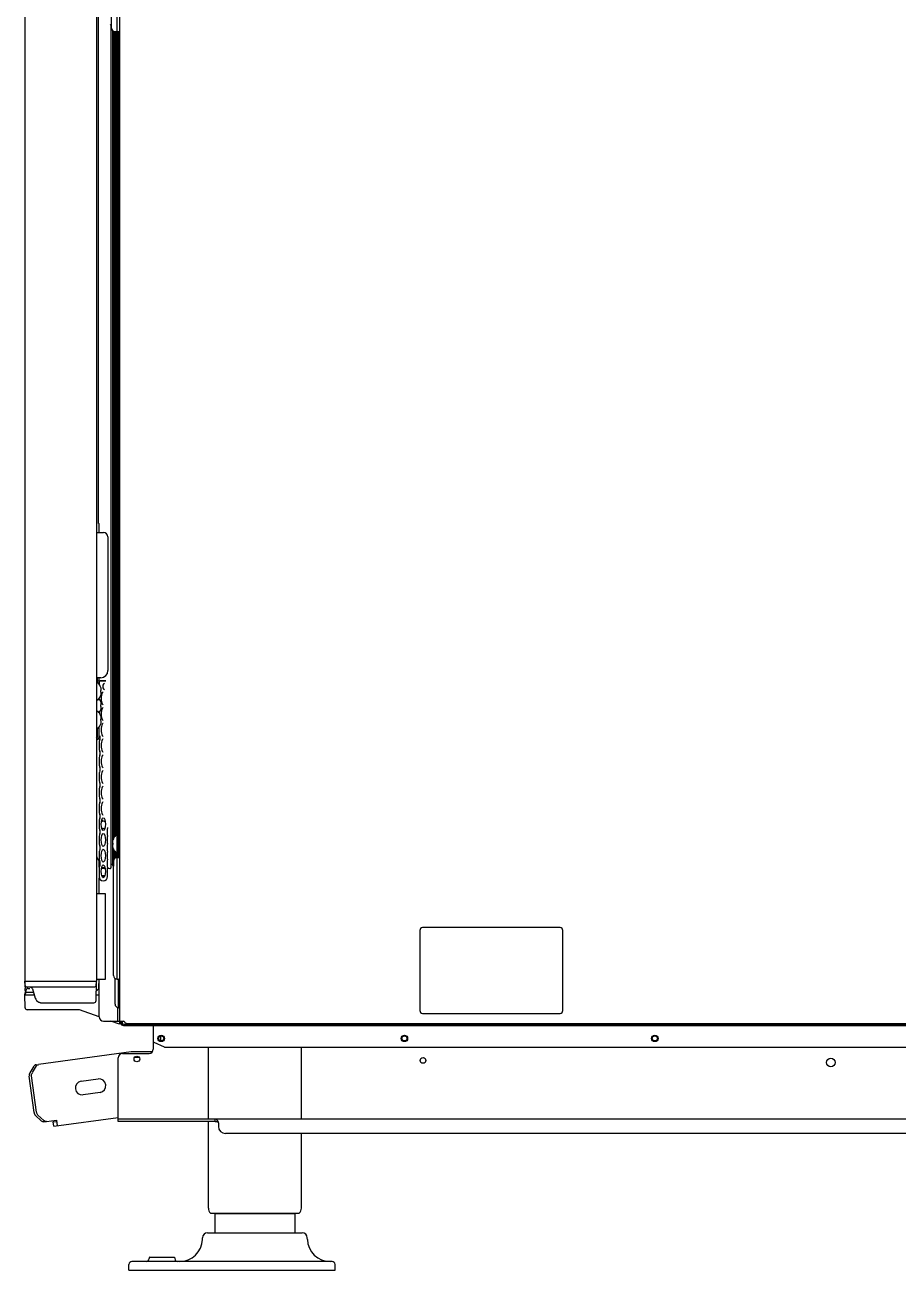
# Model space of a CAD drawing. Header units: millimetres. Extents: x 2355 to 9028, y 2010 to 7655.
# Drawn here: x 4088 to 4698, y 3851 to 4722 of the extents above; entities that cross this region are included whole.
import ezdxf

# ---------------------------------------------------------------- set-up
doc = ezdxf.new("R2010")
doc.units = ezdxf.units.MM
doc.header["$LTSCALE"] = 739.2
doc.layers.get('0').update_dxf_attribs({"linetype": 'CONTINUOUS'})
for name, color, linetype in [('02___PRT_ALL_AXES', 7, 'CONTINUOUS'), ('ASSI', 7, 'CONTINUOUS'), ('GEOM', 7, 'CONTINUOUS')]:
    doc.layers.add(name, color=color, linetype=linetype)

msp = doc.modelspace()

# ---------------------------------------------------------------- linework, layer by layer
at = {"color": 7, "linetype": 'Continuous'}
for p, q in [((4087.85, 5688.12), (4087.85, 4053.12)), ((4137.85, 5640.8), (4137.85, 4053.12)), ((4152.35, 4717.12), (4152.35, 4802.12)), ((4147.85, 4721.69), (4147.85, 4132.37)), ((4149.04, 4717.86), (4149.04, 4150.86)), ((4149.66, 4717.42), (4149.66, 4152.71)), ((4150.53, 4717.17), (4150.53, 4154.18)), ((4151.15, 4717.14), (4151.15, 4154.92)), ((4152.02, 4717.12), (4152.02, 4155.1)), ((4152.35, 4717.12), (4153.6, 4717.14)), ((4152.64, 4717.12), (4152.64, 4152.14)), ((4153.51, 4717.14), (4153.51, 4151.77)), ((4140.87, 4258.57), (4140.89, 4258.57)), ((4140.87, 4256.32), (4141.19, 4256.32)), ((4141.19, 4255.32), (4140.87, 4255.32)), ((4140.89, 4253.07), (4140.87, 4253.07)), ((4140.87, 4248.57), (4140.89, 4248.57)), ((4140.87, 4246.32), (4141.19, 4246.32)), ((4141.19, 4245.32), (4140.87, 4245.32)), ((4140.89, 4243.07), (4140.87, 4243.07)), ((4140.87, 4238.57), (4140.89, 4238.57)), ((4140.87, 4236.32), (4141.19, 4236.32)), ((4141.19, 4235.32), (4140.87, 4235.32)), ((4140.89, 4233.07), (4140.87, 4233.07)), ((4151.85, 4155.14), (4151.56, 4155.14)), ((4152.35, 4143.64), (4152.35, 4154.64)), ((4149.01, 4149.64), (4149.33, 4149.64)), ((4149.33, 4148.64), (4149.01, 4148.64)), ((4149.04, 4149.64), (4149.04, 4148.64)), ((4149.04, 4147.41), (4149.04, 4134.71)), ((4149.31, 4151.89), (4149.33, 4151.89)), ((4149.33, 4146.39), (4149.31, 4146.39)), ((4149.66, 4145.61), (4149.66, 4133.63)), ((4152.64, 4146.14), (4152.64, 4139.61)), ((4153.54, 4151.74), (4153.14, 4152.14)), ((4153.14, 4152.14), (4153.14, 4146.14)), ((4153.54, 4146.54), (4153.14, 4146.14)), ((4153.51, 4146.5), (4153.51, 4139.6)), ((4153.85, 4152.05), (4153.54, 4151.74)), ((4153.54, 4146.54), (4153.54, 4151.74)), ((4153.85, 4146.23), (4153.54, 4146.54)), ((4150.53, 4144.14), (4150.53, 4138.82)), ((4151.15, 4143.35), (4151.15, 4139.3)), ((4151.85, 4143.14), (4151.56, 4143.14)), ((4152.02, 4143.17), (4152.02, 4139.57)), ((4152.31, 4139.62), (4152.35, 4139.62)), ((4152.35, 4139.62), (4153.6, 4139.6)), ((4152.35, 4054.62), (4152.35, 4139.62)), ((4149.04, 4134.71), (4147.85, 4134.87)), ((4149.66, 4133.63), (4149.04, 4134.71)), ((4149.85, 4133.82), (4149.66, 4133.63)), ((4087.85, 4053.12), (4137.85, 4053.12)), ((4087.85, 4052.91), (4087.9, 4050.1)), ((4088.05, 4049.12), (4088.04, 4049.61)), ((4088.05, 4049.12), (4136.74, 4049.12)), ((4088.1, 4048.91), (4088.1, 4048.12)), ((4137.61, 4039.59), (4137.85, 4053.12)), ((4152.35, 4054.62), (4153.6, 4054.64)), ((4153.35, 4034.62), (4153.35, 4054.63)), ((4088.01, 4034.59), (4087.85, 4043.62)), ((4088.1, 4045.62), (4088.1, 4045.08)), ((4092.98, 4048.01), (4093.11, 4047.71)), ((4093.11, 4047.7), (4095.1, 4041.22)), ((4125.76, 4033.12), (4089.51, 4033.12)), ((4098.7, 4038.12), (4098.31, 4038.17)), ((4098.7, 4038.12), (4136.11, 4038.12)), ((4139.86, 4028.11), (4125.93, 4033.09)), ((4153.35, 4034.62), (4153.85, 4034.63)), ((4153.85, 4023.12), (4147.97, 4025.22)), ((4153.85, 4025.22), (4153.85, 4023.12)), ((4155.85, 4025.22), (4155.85, 4024.12)), ((4156.85, 4023.12), (5152.75, 4023.12)), ((4177.6, 4011.21), (4177.6, 4005.62)), ((4153.1, 3955.12), (4153.1, 3999.62)), ((4156.1, 4002.62), (4174.6, 4002.62)), ((4094.13, 3993.66), (4091.25, 3988.98)), ((4095.73, 3994.76), (4097.44, 3994.99)), ((4094.28, 3961.27), (4090.82, 3986.79)), ((4095.28, 3959.26), (4099.29, 3955.52)), ((4101.13, 3954.89), (4102.84, 3955.12)), ((4107.56, 3954.75), (4110.04, 3955.08)), ((4107.96, 3951.78), (4107.56, 3954.75)), ((5103.1, 3956.62), (4153.1, 3956.62)), ((4220.91, 3955.12), (4220.91, 3956.62)), ((4223.1, 3954.12), (4223.1, 3951.62)), ((5098.1, 3946.62), (4228.1, 3946.62))]:
    msp.add_line(p, q, dxfattribs=at)
at = {"linetype": 'Continuous'}
for p, q in [((4153.85, 5687.52), (4153.85, 4025.22)), ((4153.85, 4025.22), (4156.85, 4025.22)), ((4154.85, 4025.22), (4154.85, 4024.12)), ((4910.55, 4023.22), (4160.05, 4023.22)), ((4156.85, 4022.12), (5152.75, 4022.12)), ((4162.07, 4003.74), (4097.44, 3994.99)), ((4176.84, 4003.67), (4162.07, 4003.74)), ((4095.83, 3993.89), (4092.96, 3989.22)), ((4095.98, 3961.5), (4092.53, 3987.02)), ((4127.17, 3983.14), (4139.06, 3984.75)), ((4140.34, 3975.33), (4128.45, 3973.72)), ((4101, 3955.76), (4096.98, 3959.49)), ((4102.84, 3955.12), (4109.9, 3956.07)), ((4107.96, 3951.78), (4153.06, 3957.88)), ((4109.9, 3956.07), (4110.44, 3952.11)), ((4220.91, 3955.12), (4153.1, 3955.12))]:
    msp.add_line(p, q, dxfattribs=at)
at = {"color": 7, "linetype": 'Continuous'}
for points in [[(4091.21, 4049.11), (4091.7, 4049.05), (4092.21, 4048.84), (4092.66, 4048.48), (4092.98, 4048.01)], [(4095.1, 4041.22), (4095.38, 4040.55), (4095.98, 4039.69), (4096.77, 4038.95), (4097.65, 4038.41), (4098.31, 4038.17)]]:
    msp.add_lwpolyline(points, dxfattribs=at)
for centre, radius in [((4183.1, 4013.12), 1.8), ((4353.1, 4013.12), 1.8), ((4528.1, 4013.12), 1.8), ((4166.1, 3998.72), 2), ((4366.1, 3997.71), 2), ((4651.1, 3996.27), 3)]:
    msp.add_circle(centre, radius, dxfattribs=at)
for centre, radius, start, end in [((4153.6, 4717.39), 0.25, 271, 360), ((4138.35, 4261.32), 0.5, 90, 180), ((4138.64, 4261.32), 0.5, 43.77465, 90), ((4132.9, 4255.82), 8.44, 10.66216, 19.02708), ((4138.35, 4250.32), 0.5, 180, 270), ((4138.64, 4250.32), 0.5, 270, 316.22535), ((4132.9, 4255.82), 7.99, 356.41218, 3.58782), ((4132.9, 4255.82), 8.44, 340.97292, 349.33784), ((4137.03, 4256.85), 4.19, 3.39157, 7.29398), ((4137.02, 4256.85), 4.2, 352.70784, 354.48204), ((4137.02, 4254.78), 4.2, 5.51796, 7.29216), ((4137.02, 4254.79), 4.2, 352.70766, 354.735), ((4137.04, 4256.85), 4.19, 354.4827, 355.38795), ((4137.04, 4254.79), 4.18, 354.74852, 5.50581), ((4137.05, 4256.85), 4.17, 356.25946, 357.17705), ((4137.04, 4256.85), 4.18, 355.38798, 356.25944), ((4137.05, 4256.85), 4.17, 2.83854, 3.38794), ((4137.06, 4256.85), 4.17, 1.59949, 2.83862), ((4137.06, 4256.85), 4.16, 358.82231, 1.59937), ((4137.06, 4256.85), 4.16, 358.04125, 358.8223), ((4137.06, 4256.85), 4.17, 357.17708, 358.04121), ((4138.35, 4241.32), 0.5, 90, 180), ((4138.64, 4241.32), 0.5, 43.77465, 90), ((4132.9, 4245.82), 8.44, 10.66216, 19.02708), ((4132.9, 4245.82), 7.99, 356.41218, 3.58782), ((4132.9, 4245.82), 8.44, 340.97292, 349.33784), ((4137.03, 4246.85), 4.19, 3.39157, 7.29398), ((4137.02, 4246.85), 4.2, 352.70784, 354.48204), ((4137.02, 4244.78), 4.2, 5.51796, 7.29216), ((4137.02, 4244.79), 4.2, 352.70766, 354.735), ((4137.04, 4246.85), 4.19, 354.4827, 355.38795), ((4137.04, 4244.79), 4.18, 354.74852, 5.50581), ((4137.05, 4246.85), 4.17, 356.25946, 357.17705), ((4137.04, 4246.85), 4.18, 355.38798, 356.25944), ((4137.05, 4246.85), 4.17, 2.83854, 3.38794), ((4137.06, 4246.85), 4.17, 1.59949, 2.83862), ((4137.06, 4246.85), 4.16, 358.82231, 1.59937), ((4137.06, 4246.85), 4.16, 358.04125, 358.8223), ((4137.06, 4246.85), 4.17, 357.17708, 358.04121), ((4132.9, 4235.82), 8.44, 10.66216, 19.02708), ((4132.9, 4235.82), 7.99, 356.41218, 3.58782), ((4132.9, 4235.82), 8.44, 340.97292, 349.33784), ((4137.03, 4236.85), 4.19, 3.39157, 7.29398), ((4137.02, 4236.85), 4.2, 352.70784, 354.48204), ((4137.02, 4234.78), 4.2, 5.51796, 7.29216), ((4137.02, 4234.79), 4.2, 352.70766, 354.735), ((4137.04, 4236.85), 4.19, 354.4827, 355.38795), ((4137.04, 4234.79), 4.18, 354.74852, 5.50581), ((4137.05, 4236.85), 4.17, 356.25946, 357.17705), ((4137.04, 4236.85), 4.18, 355.38798, 356.25944), ((4137.05, 4236.85), 4.17, 2.83854, 3.38794), ((4137.06, 4236.85), 4.17, 1.59949, 2.83862), ((4137.06, 4236.85), 4.16, 358.82231, 1.59937), ((4137.06, 4236.85), 4.16, 358.04125, 358.8223), ((4137.06, 4236.85), 4.17, 357.17708, 358.04121), ((4138.35, 4230.32), 0.5, 180, 270), ((4138.64, 4230.32), 0.5, 270, 316.22535), ((4157.3, 4149.14), 8.45, 136.22534, 161.00754), ((4151.56, 4154.64), 0.5, 90, 136.22534), ((4151.85, 4154.64), 0.5, 0, 90), ((4153.16, 4150.17), 4.18, 174.49419, 185.25135), ((4153.16, 4148.11), 4.18, 174.74852, 185.50581), ((4153.18, 4150.17), 4.2, 185.26487, 187.29234), ((4153.18, 4148.1), 4.2, 172.70766, 174.735), ((4153.18, 4150.16), 4.2, 172.70784, 174.48204), ((4153.18, 4148.11), 4.2, 185.51796, 187.29216), ((4157.3, 4149.14), 8.44, 160.97292, 169.33784), ((4157.3, 4149.14), 8.44, 190.66216, 199.02708), ((4157.3, 4149.14), 7.99, 176.41218, 183.58782), ((4154.77, 4149.97), 19.6, 210.27642, 220.7713), ((4151.56, 4143.64), 0.5, 223.77466, 270), ((4151.85, 4143.64), 0.5, 270, 360), ((4153.6, 4139.35), 0.25, 0, 89), ((4154.77, 4149.97), 19.6, 241.77854, 247.13222), ((4147.35, 4132.37), 0.5, 247.13222, 360), ((4088.9, 4050.12), 1, 181, 270), ((4088.95, 4050.12), 1, 181.99999, 269.99967), ((4088.6, 4048.91), 0.5, 155.26489, 180), ((4136.74, 4050.12), 1, 270.00033, 358.00001), ((4137.65, 4052.92), 0.2, 359, 90), ((4153.6, 4054.89), 0.25, 271, 360), ((4088.6, 4046.62), 0.5, 181.90362, 249.53796), ((4089.51, 4034.62), 1.5, 181, 270), ((4125.76, 4032.62), 0.5, 70.34238, 90.00218), ((4136.11, 4039.62), 1.5, 270.00053, 359.00001), ((4174.6, 4005.62), 3, 270, 360), ((4156.1, 3999.62), 3, 90, 180), ((4228.1, 3951.62), 5, 180, 270)]:
    msp.add_arc(centre, radius, start, end, dxfattribs=at)
at = {"linetype": 'Continuous'}
for centre, start, end in [((4127.81, 3978.43), 97.71112, 277.71112), ((4139.7, 3980.04), 277.71112, 97.71112)]:
    msp.add_arc(centre, 4.75, start, end, dxfattribs=at)
for points, knots in [([(4160.05, 4023.22), (4159.48, 4023.22), (4158.24, 4023.8), (4157.36, 4024.72), (4156.85, 4025.22)], [0, 0, 0, 0, 0.443814, 1, 1, 1, 1]), ([(4095.83, 3993.89), (4095.89, 3993.99), (4096.02, 3994.19), (4096.17, 3994.37), (4096.25, 3994.46)], [0, 0, 0, 0, 0.499859, 1, 1, 1, 1]), ([(4101.5, 3955.41), (4101.45, 3955.47), (4101.35, 3955.61), (4101.29, 3955.77), (4101.26, 3955.86)], [0, 0, 0, 0, 0.462942, 1, 1, 1, 1])]:
    msp.add_open_spline(points, degree=3, knots=knots, dxfattribs=at)
at = {"color": 7, "linetype": 'Continuous'}
for points in [[(4091.25, 3988.98), (4090.9, 3988.42), (4090.64, 3987.54), (4091.03, 3987)], [(4095.1, 3994.61), (4094.73, 3994.47), (4094.43, 3994.02), (4094.41, 3993.62)], [(4094.28, 3961.27), (4094.37, 3960.62), (4094.65, 3959.68), (4095.29, 3959.6)], [(4099.29, 3955.52), (4099.69, 3955.15), (4100.45, 3954.73), (4100.86, 3955.08)], [(4222.9, 3955.12), (4222.71, 3955.62), (4222.36, 3956.1), (4221.9, 3956.36)]]:
    msp.add_open_spline(points, degree=3, dxfattribs=at)
at = {"linetype": 'Continuous'}
for points in [[(4092.53, 3987.02), (4092.44, 3987.66), (4092.46, 3988.64), (4093.06, 3988.89)], [(4096.25, 3994.46), (4096.5, 3994.73), (4097.01, 3994.87), (4097.32, 3994.68)], [(4096.98, 3959.49), (4096.5, 3959.95), (4096.01, 3960.72), (4096.24, 3961.34)], [(4102.84, 3955.12), (4102.39, 3955.06), (4101.81, 3955.07), (4101.5, 3955.41)], [(4220.91, 3955.12), (4221.71, 3955.12), (4223.1, 3954.92), (4223.1, 3954.12)]]:
    msp.add_open_spline(points, degree=3, dxfattribs=at)
at = {"color": 7, "linetype": 'Continuous'}
for points, knots in [([(4095.73, 3994.76), (4095.63, 3994.74), (4095.41, 3994.71), (4095.2, 3994.65), (4095.1, 3994.61)], [0, 0, 0, 0, 0.494209, 1, 1, 1, 1]), ([(4100.86, 3955.08), (4100.87, 3955.09), (4100.9, 3955.11), (4100.93, 3955.14), (4100.94, 3955.15)], [0, 0, 0, 0, 0.489693, 1, 1, 1, 1]), ([(4221.9, 3956.36), (4221.75, 3956.45), (4221.42, 3956.58), (4221.08, 3956.62), (4220.91, 3956.62)], [0, 0, 0, 0, 0.511218, 1, 1, 1, 1]), ([(4223.1, 3954.12), (4223.1, 3954.29), (4223.06, 3954.63), (4222.97, 3954.96), (4222.9, 3955.12)], [0, 0, 0, 0, 0.504417, 1, 1, 1, 1])]:
    msp.add_open_spline(points, degree=3, knots=knots, dxfattribs=at)
at = {"layer": '02___PRT_ALL_AXES', "color": 7, "linetype": 'Continuous'}
msp.add_line((4088.1, 4046.62), (4088.1, 4048.12), dxfattribs=at)
at = {"layer": 'ASSI', "color": 7, "linetype": 'Continuous'}
for p, q in [((4138.64, 4261.82), (4138.35, 4261.82)), ((4138.64, 4249.82), (4138.35, 4249.82)), ((4138.64, 4241.82), (4138.35, 4241.82)), ((4138.64, 4229.82), (4138.35, 4229.82)), ((4151.56, 4155.14), (4151.85, 4155.14)), ((4152.35, 4152.14), (4153.14, 4152.14)), ((4152.35, 4146.14), (4153.14, 4146.14)), ((4151.56, 4143.14), (4151.85, 4143.14)), ((4216.1, 3956.62), (4216.1, 4007.12)), ((4281.1, 3956.62), (4281.1, 4007.12)), ((4216.1, 3894.41), (4216.1, 3955.12)), ((4281.1, 3894.41), (4281.1, 3946.62)), ((4217.56, 3890.87), (4279.63, 3890.87)), ((4220.6, 3890.62), (4276.6, 3890.62)), ((4220.6, 3890.62), (4220.6, 3877.12)), ((4276.6, 3890.62), (4276.6, 3877.12))]:
    msp.add_line(p, q, dxfattribs=at)
at = {"layer": 'ASSI', "linetype": 'Continuous'}
for centre in [(4183.1, 4013.12), (4353.1, 4013.12), (4528.1, 4013.12)]:
    msp.add_circle(centre, 2.25, dxfattribs=at)
at = {"layer": 'ASSI', "color": 7, "linetype": 'Continuous'}
for centre, radius, start, end in [((4151.47, 4724.82), 4.8, 211.45793, 229.39925), ((4132.9, 4255.82), 8.45, 19.0287, 43.77466), ((4132.9, 4255.82), 8.45, 316.22534, 340.9713), ((4132.9, 4245.82), 8.45, 19.0287, 36.47076), ((4132.9, 4235.82), 8.45, 19.0287, 43.77466), ((4132.9, 4245.82), 8.45, 323.52924, 340.9713), ((4132.9, 4235.82), 8.45, 316.22534, 340.9713), ((4157.3, 4149.14), 8.45, 136.22534, 161.00754), ((4157.3, 4149.14), 8.45, 198.99246, 223.77466), ((4221.1, 3894.41), 5, 180, 225), ((4276.1, 3894.41), 5, 315, 360)]:
    msp.add_arc(centre, radius, start, end, dxfattribs=at)
at = {"layer": 'GEOM', "color": 7, "linetype": 'Continuous'}
for p, q in [((4139.35, 4373.12), (4139.35, 4799.64)), ((4148.35, 4719.55), (4148.35, 4799.69)), ((4150.71, 4717.15), (4152.35, 4717.12)), ((4139.35, 4373.12), (4139.85, 4373.12)), ((4139.85, 4366.82), (4139.85, 4373.12)), ((4137.85, 4366.82), (4142.85, 4366.82)), ((4145.85, 4363.82), (4145.85, 4270.32)), ((4140.85, 4265.32), (4137.89, 4265.32)), ((4139.65, 4262.82), (4138.65, 4262.82)), ((4139.65, 4262.32), (4139.65, 4261.94)), ((4139.65, 4260.97), (4139.65, 4260.84)), ((4139.85, 4263.25), (4139.85, 4265.32)), ((4144.45, 4262.82), (4140.15, 4262.82)), ((4144.35, 4263.12), (4140.35, 4263.12)), ((4138.65, 4223.82), (4138.65, 4225.32)), ((4139.65, 4219.13), (4139.65, 4216.7)), ((4139.65, 4208.13), (4139.65, 4205.7)), ((4139.65, 4197.13), (4139.65, 4194.7)), ((4139.65, 4186.13), (4139.65, 4183.7)), ((4139.65, 4175.13), (4139.65, 4172.7)), ((4139.65, 4164.13), (4139.65, 4161.7)), ((4145.65, 4150.36), (4145.65, 4153.47)), ((4139.65, 4153.13), (4139.65, 4150.7)), ((4139.65, 4142.13), (4139.65, 4139.7)), ((4139.85, 4132.98), (4139.85, 4137.27)), ((4145.65, 4139.36), (4145.65, 4142.47)), ((4149.85, 4057.12), (4149.85, 4137.12)), ((4152.31, 4139.62), (4152.35, 4139.62)), ((4139.65, 4131.13), (4139.65, 4126.32)), ((4145.65, 4126.32), (4145.65, 4131.47)), ((4139.85, 4114.37), (4139.85, 4125.31)), ((4363.85, 4088.62), (4363.85, 4032.62)), ((4461.85, 4090.62), (4365.85, 4090.62)), ((4463.85, 4032.62), (4463.85, 4088.62)), ((4087.96, 4050.08), (4087.85, 4053.12)), ((4137.74, 4050.08), (4137.84, 4052.91)), ((4139.35, 4049.08), (4139.28, 4048.4)), ((4139.42, 4054.37), (4139.35, 4049.08)), ((4139.85, 4028.22), (4139.85, 4054.37)), ((4150.85, 4037.12), (4150.85, 4055.14)), ((4152.31, 4054.62), (4152.35, 4054.62)), ((4087.85, 4043.62), (4087.85, 4044.12)), ((4087.85, 4043.62), (4094.37, 4043.62)), ((4088.35, 4045.97), (4088.34, 4045.97)), ((4088.37, 4046.03), (4088.35, 4045.97)), ((4088.41, 4046.12), (4088.37, 4046.03)), ((4088.43, 4046.18), (4088.41, 4046.12)), ((4088.6, 4046.64), (4088.43, 4046.18)), ((4088.8, 4047.13), (4088.6, 4046.64)), ((4088.98, 4047.5), (4088.8, 4047.13)), ((4093.9, 4045.12), (4088.85, 4045.12)), ((4089.17, 4047.79), (4088.98, 4047.5)), ((4088.98, 4047.5), (4088.98, 4047.5)), ((4089.84, 4048.12), (4091.31, 4048.12)), ((4137.68, 4043.62), (4139.85, 4043.62)), ((4139.28, 4048.4), (4138.98, 4047.55)), ((4152.85, 4025.22), (4152.85, 4034.69)), ((4153.31, 4034.62), (4153.35, 4034.62)), ((4142.85, 4025.22), (4153.85, 4025.22)), ((4365.85, 4030.62), (4461.85, 4030.62)), ((4182.85, 4011.36), (4182.85, 4014.87)), ((4164.72, 4000.12), (4167.48, 4000.12)), ((4215.48, 3877.12), (4281.72, 3877.12)), ((4211.94, 3872.56), (4211.98, 3873.74)), ((4285.26, 3872.56), (4285.22, 3873.74)), ((4174.6, 3859.62), (4174.6, 3859.12)), ((4175.1, 3860.12), (4192.1, 3860.12)), ((4192.6, 3859.62), (4192.6, 3859.12)), ((4160.6, 3851.12), (4160.6, 3855.12)), ((4160.6, 3851.12), (4304.6, 3851.12)), ((4302.6, 3857.12), (4162.6, 3857.12)), ((4304.6, 3851.12), (4304.6, 3855.12))]:
    msp.add_line(p, q, dxfattribs=at)
at = {"layer": 'GEOM', "linetype": 'Continuous'}
for p, q in [((4138.65, 4261.82), (4138.65, 4265.32)), ((4139.65, 4262.82), (4139.65, 4262.59)), ((4139.65, 4261.94), (4139.65, 4260.97)), ((4138.65, 4225.32), (4138.65, 4229.82)), ((4139.65, 4223.82), (4139.65, 4230.8)), ((4137.85, 4114.37), (4143.85, 4114.37)), ((4143.85, 4114.37), (4143.85, 4054.37)), ((4143.85, 4054.37), (4137.85, 4054.37)), ((4302.35, 4023.12), (4194.35, 4023.12)), ((4177.6, 4022.12), (4177.6, 4011.21)), ((4185.5, 4007.12), (4178.2, 4010.29)), ((4185.5, 4007.12), (5120.7, 4007.12))]:
    msp.add_line(p, q, dxfattribs=at)
at = {"layer": 'GEOM', "color": 7, "linetype": 'Continuous'}
for points in [[(4139.35, 4049.08), (4139.28, 4048.42), (4138.99, 4047.56), (4138.46, 4046.76), (4137.73, 4046.08)], [(4089.84, 4048.12), (4089.49, 4048.04), (4089.17, 4047.79)], [(4138.98, 4047.55), (4138.45, 4046.75), (4138.08, 4046.41)]]:
    msp.add_lwpolyline(points, dxfattribs=at)
for centre, radius, start, end in [((4150.75, 4719.55), 2.4, 180, 269), ((4142.85, 4363.82), 3, 0, 90), ((4140.85, 4270.32), 5, 270, 360), ((4140.15, 4262.32), 0.5, 90, 180), ((4140.35, 4264.12), 1, 240, 270), ((4137.65, 4223.82), 1, 282.50502, 360), ((4136.59, 4223.42), 3.8, 340.45258, 19.54742), ((4148.65, 4219.13), 9, 160.45258, 180), ((4148.65, 4216.7), 9, 180, 199.54742), ((4148.65, 4208.13), 9, 160.45258, 180), ((4148.65, 4205.7), 9, 180, 199.54742), ((4136.59, 4212.42), 3.8, 340.45258, 19.54742), ((4148.65, 4197.13), 9, 160.45258, 180), ((4136.59, 4201.42), 3.8, 340.45258, 19.54742), ((4148.65, 4194.7), 9, 180, 199.54742), ((4148.65, 4186.13), 9, 160.45258, 180), ((4136.59, 4190.42), 3.8, 340.45258, 19.54742), ((4148.65, 4183.7), 9, 180, 199.54742), ((4136.59, 4179.42), 3.8, 340.45258, 19.54742), ((4148.65, 4175.13), 9, 160.45258, 180), ((4148.65, 4172.7), 9, 180, 199.54742), ((4148.65, 4164.13), 9, 160.45258, 180), ((4136.59, 4168.42), 3.8, 340.45258, 19.54742), ((4142.65, 4162.47), 2.5, 55.09991, 124.89173), ((4142.65, 4162.47), 3, 90, 116.02577), ((4148.65, 4161.7), 9, 180, 199.54742), ((4148.65, 4153.13), 9, 160.45258, 180), ((4136.59, 4157.42), 3.8, 340.45258, 19.54742), ((4142.65, 4162.47), 2.5, 240.13679, 299.87178), ((4142.65, 4162.47), 3, 249.71611, 270), ((4160.31, 4157.42), 15.07, 168.06745, 191.93255), ((4141.65, 4153.47), 4, 0, 11.93255), ((4148.65, 4150.7), 9, 180, 199.54742), ((4148.65, 4142.13), 9, 160.45258, 180), ((4136.59, 4146.42), 3.8, 340.45258, 19.54742), ((4160.31, 4146.42), 15.07, 168.06745, 191.93255), ((4141.65, 4150.36), 4, 348.06745, 360), ((4148.65, 4139.7), 9, 180, 199.54742), ((4136.59, 4135.42), 3.8, 340.45258, 19.54742), ((4160.31, 4135.42), 15.07, 168.06745, 191.93255), ((4141.65, 4142.47), 4, 0, 11.93255), ((4141.65, 4139.36), 4, 348.06745, 360), ((4152.35, 4137.12), 2.5, 91, 180), ((4148.65, 4131.13), 9, 160.45258, 180), ((4142.65, 4129.47), 2.5, 55.09991, 124.89173), ((4142.65, 4129.47), 3, 63.97486, 116.02577), ((4142.65, 4129.47), 2.5, 240.13679, 299.87178), ((4141.65, 4131.47), 4, 0, 11.93255), ((4142.65, 4126.32), 3, 180, 360), ((4142.65, 4129.47), 3, 249.71611, 290.29371), ((4365.85, 4088.62), 2, 90, 180), ((4461.85, 4088.62), 2, 0, 90), ((4088.06, 4052.92), 0.2, 90.00038, 181.99999), ((4137.64, 4052.92), 0.2, 358, 90), ((4152.35, 4057.12), 2.5, 180, 269), ((4088.85, 4044.12), 1, 90, 179.8), ((4087.1, 4045.08), 1, 331.14724, 359.99829), ((4088.6, 4045.62), 0.5, 114.81067, 180), ((4153.35, 4037.12), 2.5, 180, 269), ((4365.85, 4032.62), 2, 180, 270), ((4461.85, 4032.62), 2, 270, 360), ((4142.85, 4028.22), 3, 180, 270), ((4156.85, 4024.12), 1, 180, 270), ((4215.48, 3873.62), 3.5, 90, 178), ((4281.72, 3873.62), 3.5, 2, 90), ((4195.95, 3873.12), 16, 270, 358), ((4301.25, 3873.12), 16, 182, 270), ((4172.6, 3859.12), 2, 270, 360), ((4175.1, 3859.62), 0.5, 90, 180), ((4192.1, 3859.62), 0.5, 0, 90), ((4194.6, 3859.12), 2, 180, 270), ((4162.6, 3855.12), 2, 90, 180), ((4302.6, 3855.12), 2, 0, 90)]:
    msp.add_arc(centre, radius, start, end, dxfattribs=at)
at = {"layer": 'GEOM', "linetype": 'Continuous'}
for centre, radius, start, end in [((4137.65, 4223.82), 2, 276.36994, 360), ((4136.15, 4225.32), 2.5, 314.74728, 360), ((4156.85, 4024.12), 2, 180, 270), ((4194.35, 4025.62), 2.5, 257.96773, 270), ((4302.35, 4025.62), 2.5, 270, 282.03227), ((4178.6, 4011.21), 1, 180, 246.5)]:
    msp.add_arc(centre, radius, start, end, dxfattribs=at)
at = {"layer": 'GEOM', "color": 7, "linetype": 'Continuous'}
for centre, major_axis, ratio, start_param, end_param in [((4143.45, 4259.22), (0, 2), 0.6, 0, 3.141593), ((4142.65, 4250.92), (0, 4.5), 0.333333, 0, 3.141593), ((4142.65, 4239.92), (0, 4.5), 0.333333, 6.283185, 9.424778), ((4142.65, 4228.92), (0, 4.5), 0.333333, 0, 3.141593), ((4142.65, 4217.92), (0, 4.5), 0.333333, 0, 3.141593), ((4142.65, 4206.92), (0, 4.5), 0.333333, 0, 3.141593), ((4142.65, 4195.92), (0, 4.5), 0.333333, 0, 3.141593), ((4142.65, 4184.92), (0, 4.5), 0.333333, 0, 3.141593), ((4142.65, 4173.92), (0, 4.5), 0.333333, 0, 3.141593)]:
    msp.add_ellipse(centre, major_axis=major_axis, ratio=ratio, start_param=start_param, end_param=end_param, dxfattribs=at)
for centre in [(4142.65, 4162.92), (4142.65, 4151.92), (4142.65, 4140.92), (4142.65, 4129.92)]:
    msp.add_ellipse(centre, major_axis=(0, 4.5), ratio=0.333333, dxfattribs=at)

doc.saveas('drawing.dxf')
